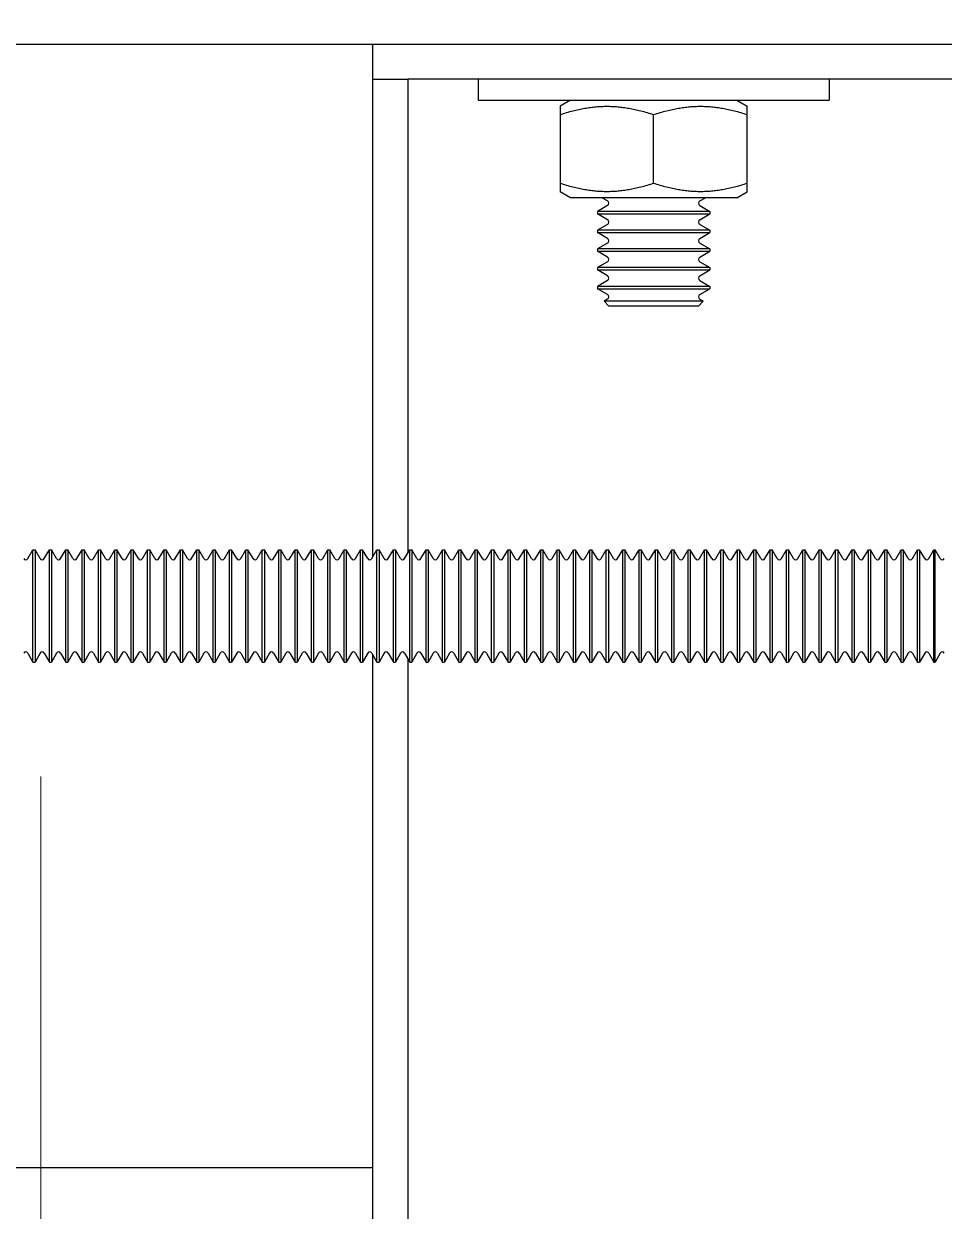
# Model space of a CAD drawing. Header units: millimetres. Extents: x -23083795 to 376618, y 113268 to 3804440.
# Drawn here: x 225096.1 to 225227.2, y 122186.1 to 122355.2 of the extents above; entities that cross this region are included whole.
import ezdxf

# ---------------------------------------------------------------- set-up
doc = ezdxf.new("R2010")
doc.units = ezdxf.units.MM
doc.header["$LTSCALE"] = 6
doc.linetypes.add('CENTER', pattern=[50.8, 31.75, -6.35, 6.35, -6.35])
doc.layers.add('duong tam', color=30, linetype='CENTER', lineweight=5)
doc.layers.add('Duongcoban', color=4, linetype='Continuous', lineweight=30)

msp = doc.modelspace()

# ---------------------------------------------------------------- linework, layer by layer
at = {"color": 2, "lineweight": -3, "ltscale": 30, "extrusion": (0, 1, -2.22045e-16)}
for p, q in [((224825.78045, 122352.29449, -1.36858), (225625.78045, 122352.29449, -1.36858)), ((225160.78045, 122347.29449, -1.36858), (225160.78045, 122344.29449, -1.36858)), ((225210.78045, 122347.29449, -1.36858), (225210.78045, 122344.29449, -1.36858)), ((225160.78045, 122344.29449, -1.36858), (225210.78045, 122344.29449, -1.36858)), ((225173.91379, 122344.29449, -1.36858), (225172.44366, 122343.44571, -1.36858)), ((225197.64712, 122344.29449, -1.36858), (225199.11724, 122343.44571, -1.36858)), ((225172.44366, 122342.25451, -1.36858), (225172.44366, 122332.46779, -1.36858)), ((225185.78045, 122332.46779, -1.36858), (225185.78045, 122342.25451, -1.36858)), ((225199.11724, 122332.46779, -1.36858), (225199.11724, 122342.25451, -1.36858)), ((225173.91379, 122330.42782, -1.36858), (225172.44366, 122331.2766, -1.36858)), ((225197.64712, 122330.42782, -1.36858), (225173.91379, 122330.42782, -1.36858)), ((225179.22383, 122329.96115, -1.36858), (225178.41554, 122330.42782, -1.36858)), ((225192.33708, 122329.96115, -1.36858), (225193.14537, 122330.42782, -1.36858)), ((225197.64712, 122330.42782, -1.36858), (225199.11724, 122331.2766, -1.36858)), ((225179.22383, 122329.29449, -1.36858), (225177.78045, 122328.46115, -1.36858)), ((225192.33708, 122329.29449, -1.36858), (225193.78045, 122328.46115, -1.36858)), ((225193.78045, 122328.46115, -1.36858), (225177.78045, 122328.46115, -1.36858)), ((225177.78045, 122328.46115, -1.36858), (225177.78045, 122328.12782, -1.36858)), ((225177.78045, 122328.12782, -1.36858), (225193.78045, 122328.12782, -1.36858)), ((225179.22383, 122327.29449, -1.36858), (225177.78045, 122328.12782, -1.36858)), ((225192.33708, 122327.29449, -1.36858), (225193.78045, 122328.12782, -1.36858)), ((225193.78045, 122328.46115, -1.36858), (225193.78045, 122328.12782, -1.36858)), ((225179.22383, 122326.62782, -1.36858), (225177.78045, 122325.79449, -1.36858)), ((225193.78045, 122325.79449, -1.36858), (225177.78045, 122325.79449, -1.36858)), ((225177.78045, 122325.79449, -1.36858), (225177.78045, 122325.46115, -1.36858)), ((225177.78045, 122325.46115, -1.36858), (225193.78045, 122325.46115, -1.36858)), ((225179.22383, 122324.62782, -1.36858), (225177.78045, 122325.46115, -1.36858)), ((225192.33708, 122326.62782, -1.36858), (225193.78045, 122325.79449, -1.36858)), ((225192.33708, 122324.62782, -1.36858), (225193.78045, 122325.46115, -1.36858)), ((225193.78045, 122325.79449, -1.36858), (225193.78045, 122325.46115, -1.36858)), ((225179.22383, 122323.96115, -1.36858), (225177.78045, 122323.12782, -1.36858)), ((225192.33708, 122323.96115, -1.36858), (225193.78045, 122323.12782, -1.36858)), ((225193.78045, 122323.12782, -1.36858), (225177.78045, 122323.12782, -1.36858)), ((225177.78045, 122323.12782, -1.36858), (225177.78045, 122322.79449, -1.36858)), ((225177.78045, 122322.79449, -1.36858), (225193.78045, 122322.79449, -1.36858)), ((225179.22383, 122321.96115, -1.36858), (225177.78045, 122322.79449, -1.36858)), ((225192.33708, 122321.96115, -1.36858), (225193.78045, 122322.79449, -1.36858)), ((225193.78045, 122323.12782, -1.36858), (225193.78045, 122322.79449, -1.36858)), ((225179.22383, 122321.29449, -1.36858), (225177.78045, 122320.46115, -1.36858)), ((225193.78045, 122320.46115, -1.36858), (225177.78045, 122320.46115, -1.36858)), ((225177.78045, 122320.46115, -1.36858), (225177.78045, 122320.12782, -1.36858)), ((225192.33708, 122321.29449, -1.36858), (225193.78045, 122320.46115, -1.36858)), ((225193.78045, 122320.46115, -1.36858), (225193.78045, 122320.12782, -1.36858)), ((225177.78045, 122320.12782, -1.36858), (225193.78045, 122320.12782, -1.36858)), ((225179.22383, 122319.29449, -1.36858), (225177.78045, 122320.12782, -1.36858)), ((225179.22383, 122318.62782, -1.36858), (225177.78045, 122317.79449, -1.36858)), ((225192.33708, 122319.29449, -1.36858), (225193.78045, 122320.12782, -1.36858)), ((225192.33708, 122318.62782, -1.36858), (225193.78045, 122317.79449, -1.36858)), ((225193.78045, 122317.79449, -1.36858), (225177.78045, 122317.79449, -1.36858)), ((225177.78045, 122317.79449, -1.36858), (225177.78045, 122317.46115, -1.36858)), ((225177.78045, 122317.46115, -1.36858), (225193.78045, 122317.46115, -1.36858)), ((225179.22383, 122316.62782, -1.36858), (225177.78045, 122317.46115, -1.36858)), ((225192.33708, 122316.62782, -1.36858), (225193.78045, 122317.46115, -1.36858)), ((225193.78045, 122317.79449, -1.36858), (225193.78045, 122317.46115, -1.36858)), ((225179.22383, 122315.96115, -1.36858), (225178.71189, 122315.66558, -1.36858)), ((225192.84902, 122315.66558, -1.36858), (225178.71189, 122315.66558, -1.36858)), ((225179.41632, 122314.96115, -1.36858), (225178.71189, 122315.66558, -1.36858)), ((225192.14459, 122314.96115, -1.36858), (225192.84902, 122315.66558, -1.36858)), ((225192.33708, 122315.96115, -1.36858), (225192.84902, 122315.66558, -1.36858)), ((225192.14459, 122314.96115, -1.36858), (225179.41632, 122314.96115, -1.36858)), ((225096.63879, 122279.03153, -1.36858), (225097.36795, 122280.29449, -1.36858)), ((225097.36795, 122264.29449, -1.36858), (225097.36795, 122280.29449, -1.36858)), ((225097.36795, 122280.29449, -1.36858), (225097.65962, 122280.29449, -1.36858)), ((225097.65962, 122280.29449, -1.36858), (225097.65962, 122264.29449, -1.36858)), ((225098.38879, 122279.03153, -1.36858), (225097.65962, 122280.29449, -1.36858)), ((225098.97212, 122279.03153, -1.36858), (225099.70129, 122280.29449, -1.36858)), ((225099.70129, 122264.29449, -1.36858), (225099.70129, 122280.29449, -1.36858)), ((225099.70129, 122280.29449, -1.36858), (225099.99295, 122280.29449, -1.36858)), ((225099.83462, 122280.29449, -1.36858), (225100.12629, 122280.29449, -1.36858)), ((225099.99295, 122280.29449, -1.36858), (225099.99295, 122264.29449, -1.36858)), ((225100.72212, 122279.03153, -1.36858), (225099.99295, 122280.29449, -1.36858)), ((225101.30545, 122279.03153, -1.36858), (225102.03462, 122280.29449, -1.36858)), ((225102.03462, 122264.29449, -1.36858), (225102.03462, 122280.29449, -1.36858)), ((225102.03462, 122280.29449, -1.36858), (225102.32629, 122280.29449, -1.36858)), ((225102.32629, 122280.29449, -1.36858), (225102.32629, 122264.29449, -1.36858)), ((225103.05545, 122279.03153, -1.36858), (225102.32629, 122280.29449, -1.36858)), ((225103.63879, 122279.03153, -1.36858), (225104.36795, 122280.29449, -1.36858)), ((225104.36795, 122264.29449, -1.36858), (225104.36795, 122280.29449, -1.36858)), ((225104.36795, 122280.29449, -1.36858), (225104.65962, 122280.29449, -1.36858)), ((225104.65962, 122280.29449, -1.36858), (225104.65962, 122264.29449, -1.36858)), ((225105.38879, 122279.03153, -1.36858), (225104.65962, 122280.29449, -1.36858)), ((225105.97212, 122279.03153, -1.36858), (225106.70129, 122280.29449, -1.36858)), ((225106.70129, 122264.29449, -1.36858), (225106.70129, 122280.29449, -1.36858)), ((225106.70129, 122280.29449, -1.36858), (225106.99295, 122280.29449, -1.36858)), ((225106.99295, 122280.29449, -1.36858), (225106.99295, 122264.29449, -1.36858)), ((225107.72212, 122279.03153, -1.36858), (225106.99295, 122280.29449, -1.36858)), ((225108.30545, 122279.03153, -1.36858), (225109.03462, 122280.29449, -1.36858)), ((225109.03462, 122264.29449, -1.36858), (225109.03462, 122280.29449, -1.36858)), ((225109.03462, 122280.29449, -1.36858), (225109.32629, 122280.29449, -1.36858)), ((225109.32629, 122280.29449, -1.36858), (225109.32629, 122264.29449, -1.36858)), ((225110.05545, 122279.03153, -1.36858), (225109.32629, 122280.29449, -1.36858)), ((225110.63879, 122279.03153, -1.36858), (225111.36795, 122280.29449, -1.36858)), ((225111.36795, 122264.29449, -1.36858), (225111.36795, 122280.29449, -1.36858)), ((225111.36795, 122280.29449, -1.36858), (225111.65962, 122280.29449, -1.36858)), ((225111.65962, 122280.29449, -1.36858), (225111.65962, 122264.29449, -1.36858)), ((225112.38879, 122279.03153, -1.36858), (225111.65962, 122280.29449, -1.36858)), ((225112.97212, 122279.03153, -1.36858), (225113.70129, 122280.29449, -1.36858)), ((225113.70129, 122264.29449, -1.36858), (225113.70129, 122280.29449, -1.36858)), ((225113.70129, 122280.29449, -1.36858), (225113.99295, 122280.29449, -1.36858)), ((225113.99295, 122280.29449, -1.36858), (225113.99295, 122264.29449, -1.36858)), ((225114.72212, 122279.03153, -1.36858), (225113.99295, 122280.29449, -1.36858)), ((225115.30545, 122279.03153, -1.36858), (225116.03462, 122280.29449, -1.36858)), ((225116.03462, 122264.29449, -1.36858), (225116.03462, 122280.29449, -1.36858)), ((225116.03462, 122280.29449, -1.36858), (225116.32629, 122280.29449, -1.36858)), ((225116.32629, 122280.29449, -1.36858), (225116.32629, 122264.29449, -1.36858)), ((225117.05545, 122279.03153, -1.36858), (225116.32629, 122280.29449, -1.36858)), ((225117.63879, 122279.03153, -1.36858), (225118.36795, 122280.29449, -1.36858)), ((225118.36795, 122264.29449, -1.36858), (225118.36795, 122280.29449, -1.36858)), ((225118.36795, 122280.29449, -1.36858), (225118.65962, 122280.29449, -1.36858)), ((225118.65962, 122280.29449, -1.36858), (225118.65962, 122264.29449, -1.36858)), ((225119.38879, 122279.03153, -1.36858), (225118.65962, 122280.29449, -1.36858)), ((225119.97212, 122279.03153, -1.36858), (225120.70129, 122280.29449, -1.36858)), ((225120.70129, 122264.29449, -1.36858), (225120.70129, 122280.29449, -1.36858)), ((225120.70129, 122280.29449, -1.36858), (225120.99295, 122280.29449, -1.36858)), ((225120.99295, 122280.29449, -1.36858), (225120.99295, 122264.29449, -1.36858)), ((225121.72212, 122279.03153, -1.36858), (225120.99295, 122280.29449, -1.36858)), ((225122.30545, 122279.03153, -1.36858), (225123.03462, 122280.29449, -1.36858)), ((225123.03462, 122264.29449, -1.36858), (225123.03462, 122280.29449, -1.36858)), ((225123.03462, 122280.29449, -1.36858), (225123.32629, 122280.29449, -1.36858)), ((225123.32629, 122280.29449, -1.36858), (225123.32629, 122264.29449, -1.36858)), ((225124.05545, 122279.03153, -1.36858), (225123.32629, 122280.29449, -1.36858)), ((225124.63879, 122279.03153, -1.36858), (225125.36795, 122280.29449, -1.36858)), ((225125.36795, 122264.29449, -1.36858), (225125.36795, 122280.29449, -1.36858)), ((225125.36795, 122280.29449, -1.36858), (225125.65962, 122280.29449, -1.36858)), ((225125.65962, 122280.29449, -1.36858), (225125.65962, 122264.29449, -1.36858)), ((225126.38879, 122279.03153, -1.36858), (225125.65962, 122280.29449, -1.36858)), ((225126.97212, 122279.03153, -1.36858), (225127.70129, 122280.29449, -1.36858)), ((225127.70129, 122264.29449, -1.36858), (225127.70129, 122280.29449, -1.36858)), ((225127.70129, 122280.29449, -1.36858), (225127.99295, 122280.29449, -1.36858)), ((225127.99295, 122280.29449, -1.36858), (225127.99295, 122264.29449, -1.36858)), ((225128.72212, 122279.03153, -1.36858), (225127.99295, 122280.29449, -1.36858)), ((225129.30545, 122279.03153, -1.36858), (225130.03462, 122280.29449, -1.36858)), ((225130.03462, 122264.29449, -1.36858), (225130.03462, 122280.29449, -1.36858)), ((225130.03462, 122280.29449, -1.36858), (225130.32629, 122280.29449, -1.36858)), ((225130.32629, 122280.29449, -1.36858), (225130.32629, 122264.29449, -1.36858)), ((225131.05545, 122279.03153, -1.36858), (225130.32629, 122280.29449, -1.36858)), ((225131.63879, 122279.03153, -1.36858), (225132.36795, 122280.29449, -1.36858)), ((225132.36795, 122264.29449, -1.36858), (225132.36795, 122280.29449, -1.36858)), ((225132.36795, 122280.29449, -1.36858), (225132.65962, 122280.29449, -1.36858)), ((225132.65962, 122280.29449, -1.36858), (225132.65962, 122264.29449, -1.36858)), ((225133.38879, 122279.03153, -1.36858), (225132.65962, 122280.29449, -1.36858)), ((225133.97212, 122279.03153, -1.36858), (225134.70129, 122280.29449, -1.36858)), ((225134.70129, 122264.29449, -1.36858), (225134.70129, 122280.29449, -1.36858)), ((225134.70129, 122280.29449, -1.36858), (225134.99295, 122280.29449, -1.36858)), ((225134.99295, 122280.29449, -1.36858), (225134.99295, 122264.29449, -1.36858)), ((225135.72212, 122279.03153, -1.36858), (225134.99295, 122280.29449, -1.36858)), ((225136.30545, 122279.03153, -1.36858), (225137.03462, 122280.29449, -1.36858)), ((225137.03462, 122264.29449, -1.36858), (225137.03462, 122280.29449, -1.36858)), ((225137.03462, 122280.29449, -1.36858), (225137.32629, 122280.29449, -1.36858)), ((225137.32629, 122280.29449, -1.36858), (225137.32629, 122264.29449, -1.36858)), ((225138.05545, 122279.03153, -1.36858), (225137.32629, 122280.29449, -1.36858)), ((225138.63879, 122279.03153, -1.36858), (225139.36795, 122280.29449, -1.36858)), ((225139.36795, 122264.29449, -1.36858), (225139.36795, 122280.29449, -1.36858)), ((225139.36795, 122280.29449, -1.36858), (225139.65962, 122280.29449, -1.36858)), ((225139.65962, 122280.29449, -1.36858), (225139.65962, 122264.29449, -1.36858)), ((225140.38879, 122279.03153, -1.36858), (225139.65962, 122280.29449, -1.36858)), ((225140.97212, 122279.03153, -1.36858), (225141.70129, 122280.29449, -1.36858)), ((225141.70129, 122264.29449, -1.36858), (225141.70129, 122280.29449, -1.36858)), ((225141.70129, 122280.29449, -1.36858), (225141.99295, 122280.29449, -1.36858)), ((225141.99295, 122280.29449, -1.36858), (225141.99295, 122264.29449, -1.36858)), ((225142.72212, 122279.03153, -1.36858), (225141.99295, 122280.29449, -1.36858)), ((225143.30545, 122279.03153, -1.36858), (225144.03462, 122280.29449, -1.36858)), ((225144.03462, 122264.29449, -1.36858), (225144.03462, 122280.29449, -1.36858)), ((225144.03462, 122280.29449, -1.36858), (225144.32629, 122280.29449, -1.36858)), ((225144.32629, 122280.29449, -1.36858), (225144.32629, 122264.29449, -1.36858)), ((225145.05545, 122279.03153, -1.36858), (225144.32629, 122280.29449, -1.36858)), ((225145.63879, 122279.03153, -1.36858), (225146.36795, 122280.29449, -1.36858)), ((225146.36795, 122264.29449, -1.36858), (225146.36795, 122280.29449, -1.36858)), ((225146.36795, 122280.29449, -1.36858), (225146.65962, 122280.29449, -1.36858)), ((225146.65962, 122280.29449, -1.36858), (225146.65962, 122264.29449, -1.36858)), ((225147.38879, 122279.03153, -1.36858), (225146.65962, 122280.29449, -1.36858)), ((225147.97212, 122279.03153, -1.36858), (225148.70129, 122280.29449, -1.36858)), ((225148.70129, 122264.29449, -1.36858), (225148.70129, 122280.29449, -1.36858)), ((225148.70129, 122280.29449, -1.36858), (225148.99295, 122280.29449, -1.36858)), ((225148.99295, 122280.29449, -1.36858), (225148.99295, 122264.29449, -1.36858)), ((225149.72212, 122279.03153, -1.36858), (225148.99295, 122280.29449, -1.36858)), ((225150.30545, 122279.03153, -1.36858), (225151.03462, 122280.29449, -1.36858)), ((225151.03462, 122264.29449, -1.36858), (225151.03462, 122280.29449, -1.36858)), ((225151.03462, 122280.29449, -1.36858), (225151.32629, 122280.29449, -1.36858)), ((225151.32629, 122280.29449, -1.36858), (225151.32629, 122264.29449, -1.36858)), ((225152.05545, 122279.03153, -1.36858), (225151.32629, 122280.29449, -1.36858)), ((225152.63879, 122279.03153, -1.36858), (225153.36795, 122280.29449, -1.36858)), ((225153.36795, 122264.29449, -1.36858), (225153.36795, 122280.29449, -1.36858)), ((225153.36795, 122280.29449, -1.36858), (225153.65962, 122280.29449, -1.36858)), ((225153.65962, 122280.29449, -1.36858), (225153.65962, 122264.29449, -1.36858)), ((225154.38879, 122279.03153, -1.36858), (225153.65962, 122280.29449, -1.36858)), ((225154.97212, 122279.03153, -1.36858), (225155.70129, 122280.29449, -1.36858)), ((225155.70129, 122264.29449, -1.36858), (225155.70129, 122280.29449, -1.36858)), ((225155.70129, 122280.29449, -1.36858), (225155.99295, 122280.29449, -1.36858)), ((225155.99295, 122280.29449, -1.36858), (225155.99295, 122264.29449, -1.36858)), ((225156.72212, 122279.03153, -1.36858), (225155.99295, 122280.29449, -1.36858)), ((225157.30545, 122279.03153, -1.36858), (225158.03462, 122280.29449, -1.36858)), ((225158.03462, 122264.29449, -1.36858), (225158.03462, 122280.29449, -1.36858)), ((225158.03462, 122280.29449, -1.36858), (225158.32629, 122280.29449, -1.36858)), ((225158.32629, 122280.29449, -1.36858), (225158.32629, 122264.29449, -1.36858)), ((225159.05545, 122279.03153, -1.36858), (225158.32629, 122280.29449, -1.36858)), ((225159.63879, 122279.03153, -1.36858), (225160.36795, 122280.29449, -1.36858)), ((225160.36795, 122264.29449, -1.36858), (225160.36795, 122280.29449, -1.36858)), ((225160.36795, 122280.29449, -1.36858), (225160.65962, 122280.29449, -1.36858)), ((225160.65962, 122280.29449, -1.36858), (225160.65962, 122264.29449, -1.36858)), ((225161.38879, 122279.03153, -1.36858), (225160.65962, 122280.29449, -1.36858)), ((225161.97212, 122279.03153, -1.36858), (225162.70129, 122280.29449, -1.36858)), ((225162.70129, 122264.29449, -1.36858), (225162.70129, 122280.29449, -1.36858)), ((225162.70129, 122280.29449, -1.36858), (225162.99295, 122280.29449, -1.36858)), ((225162.99295, 122280.29449, -1.36858), (225162.99295, 122264.29449, -1.36858)), ((225163.72212, 122279.03153, -1.36858), (225162.99295, 122280.29449, -1.36858)), ((225164.30545, 122279.03153, -1.36858), (225165.03462, 122280.29449, -1.36858)), ((225165.03462, 122264.29449, -1.36858), (225165.03462, 122280.29449, -1.36858)), ((225165.03462, 122280.29449, -1.36858), (225165.32629, 122280.29449, -1.36858)), ((225165.32629, 122280.29449, -1.36858), (225165.32629, 122264.29449, -1.36858)), ((225166.05545, 122279.03153, -1.36858), (225165.32629, 122280.29449, -1.36858)), ((225166.63879, 122279.03153, -1.36858), (225167.36795, 122280.29449, -1.36858)), ((225167.36795, 122264.29449, -1.36858), (225167.36795, 122280.29449, -1.36858)), ((225167.36795, 122280.29449, -1.36858), (225167.65962, 122280.29449, -1.36858)), ((225167.65962, 122280.29449, -1.36858), (225167.65962, 122264.29449, -1.36858)), ((225168.38879, 122279.03153, -1.36858), (225167.65962, 122280.29449, -1.36858)), ((225168.97212, 122279.03153, -1.36858), (225169.70129, 122280.29449, -1.36858)), ((225169.70129, 122264.29449, -1.36858), (225169.70129, 122280.29449, -1.36858)), ((225169.70129, 122280.29449, -1.36858), (225169.99295, 122280.29449, -1.36858)), ((225169.99295, 122280.29449, -1.36858), (225169.99295, 122264.29449, -1.36858)), ((225170.72212, 122279.03153, -1.36858), (225169.99295, 122280.29449, -1.36858)), ((225171.30545, 122279.03153, -1.36858), (225172.03462, 122280.29449, -1.36858)), ((225172.03462, 122264.29449, -1.36858), (225172.03462, 122280.29449, -1.36858)), ((225172.03462, 122280.29449, -1.36858), (225172.32629, 122280.29449, -1.36858)), ((225172.32629, 122280.29449, -1.36858), (225172.32629, 122264.29449, -1.36858)), ((225173.05545, 122279.03153, -1.36858), (225172.32629, 122280.29449, -1.36858)), ((225173.63879, 122279.03153, -1.36858), (225174.36795, 122280.29449, -1.36858)), ((225174.36795, 122264.29449, -1.36858), (225174.36795, 122280.29449, -1.36858)), ((225174.36795, 122280.29449, -1.36858), (225174.65962, 122280.29449, -1.36858)), ((225174.65962, 122280.29449, -1.36858), (225174.65962, 122264.29449, -1.36858)), ((225175.38879, 122279.03153, -1.36858), (225174.65962, 122280.29449, -1.36858)), ((225175.97212, 122279.03153, -1.36858), (225176.70129, 122280.29449, -1.36858)), ((225176.70129, 122264.29449, -1.36858), (225176.70129, 122280.29449, -1.36858)), ((225176.70129, 122280.29449, -1.36858), (225176.99295, 122280.29449, -1.36858)), ((225176.99295, 122280.29449, -1.36858), (225176.99295, 122264.29449, -1.36858)), ((225177.72212, 122279.03153, -1.36858), (225176.99295, 122280.29449, -1.36858)), ((225178.30545, 122279.03153, -1.36858), (225179.03462, 122280.29449, -1.36858)), ((225179.03462, 122264.29449, -1.36858), (225179.03462, 122280.29449, -1.36858)), ((225179.03462, 122280.29449, -1.36858), (225179.32629, 122280.29449, -1.36858)), ((225179.32629, 122280.29449, -1.36858), (225179.32629, 122264.29449, -1.36858)), ((225180.05545, 122279.03153, -1.36858), (225179.32629, 122280.29449, -1.36858)), ((225180.63879, 122279.03153, -1.36858), (225181.36795, 122280.29449, -1.36858)), ((225181.36795, 122264.29449, -1.36858), (225181.36795, 122280.29449, -1.36858)), ((225181.36795, 122280.29449, -1.36858), (225181.65962, 122280.29449, -1.36858)), ((225181.65962, 122280.29449, -1.36858), (225181.65962, 122264.29449, -1.36858)), ((225182.38879, 122279.03153, -1.36858), (225181.65962, 122280.29449, -1.36858)), ((225182.97212, 122279.03153, -1.36858), (225183.70129, 122280.29449, -1.36858)), ((225183.70129, 122264.29449, -1.36858), (225183.70129, 122280.29449, -1.36858)), ((225183.70129, 122280.29449, -1.36858), (225183.99295, 122280.29449, -1.36858)), ((225183.99295, 122280.29449, -1.36858), (225183.99295, 122264.29449, -1.36858)), ((225184.72212, 122279.03153, -1.36858), (225183.99295, 122280.29449, -1.36858)), ((225185.30545, 122279.03153, -1.36858), (225186.03462, 122280.29449, -1.36858)), ((225186.03462, 122264.29449, -1.36858), (225186.03462, 122280.29449, -1.36858)), ((225186.03462, 122280.29449, -1.36858), (225186.32629, 122280.29449, -1.36858)), ((225186.32629, 122280.29449, -1.36858), (225186.32629, 122264.29449, -1.36858)), ((225187.05545, 122279.03153, -1.36858), (225186.32629, 122280.29449, -1.36858)), ((225187.63879, 122279.03153, -1.36858), (225188.36795, 122280.29449, -1.36858)), ((225188.36795, 122264.29449, -1.36858), (225188.36795, 122280.29449, -1.36858)), ((225188.36795, 122280.29449, -1.36858), (225188.65962, 122280.29449, -1.36858)), ((225188.65962, 122280.29449, -1.36858), (225188.65962, 122264.29449, -1.36858)), ((225189.38879, 122279.03153, -1.36858), (225188.65962, 122280.29449, -1.36858)), ((225189.97212, 122279.03153, -1.36858), (225190.70129, 122280.29449, -1.36858)), ((225190.70129, 122264.29449, -1.36858), (225190.70129, 122280.29449, -1.36858)), ((225190.70129, 122280.29449, -1.36858), (225190.99295, 122280.29449, -1.36858)), ((225190.99295, 122280.29449, -1.36858), (225190.99295, 122264.29449, -1.36858)), ((225191.72212, 122279.03153, -1.36858), (225190.99295, 122280.29449, -1.36858)), ((225192.30545, 122279.03153, -1.36858), (225193.03462, 122280.29449, -1.36858)), ((225193.03462, 122264.29449, -1.36858), (225193.03462, 122280.29449, -1.36858)), ((225193.03462, 122280.29449, -1.36858), (225193.32629, 122280.29449, -1.36858)), ((225193.32629, 122280.29449, -1.36858), (225193.32629, 122264.29449, -1.36858)), ((225194.05545, 122279.03153, -1.36858), (225193.32629, 122280.29449, -1.36858)), ((225194.63879, 122279.03153, -1.36858), (225195.36795, 122280.29449, -1.36858)), ((225195.36795, 122264.29449, -1.36858), (225195.36795, 122280.29449, -1.36858)), ((225195.36795, 122280.29449, -1.36858), (225195.65962, 122280.29449, -1.36858)), ((225195.65962, 122280.29449, -1.36858), (225195.65962, 122264.29449, -1.36858)), ((225196.38879, 122279.03153, -1.36858), (225195.65962, 122280.29449, -1.36858)), ((225196.97212, 122279.03153, -1.36858), (225197.70129, 122280.29449, -1.36858)), ((225197.70129, 122264.29449, -1.36858), (225197.70129, 122280.29449, -1.36858)), ((225197.70129, 122280.29449, -1.36858), (225197.99295, 122280.29449, -1.36858)), ((225197.99295, 122280.29449, -1.36858), (225197.99295, 122264.29449, -1.36858)), ((225198.72212, 122279.03153, -1.36858), (225197.99295, 122280.29449, -1.36858)), ((225199.30545, 122279.03153, -1.36858), (225200.03462, 122280.29449, -1.36858)), ((225200.03462, 122264.29449, -1.36858), (225200.03462, 122280.29449, -1.36858)), ((225200.03462, 122280.29449, -1.36858), (225200.32629, 122280.29449, -1.36858)), ((225200.32629, 122280.29449, -1.36858), (225200.32629, 122264.29449, -1.36858)), ((225201.05545, 122279.03153, -1.36858), (225200.32629, 122280.29449, -1.36858)), ((225201.63879, 122279.03153, -1.36858), (225202.36795, 122280.29449, -1.36858)), ((225202.36795, 122264.29449, -1.36858), (225202.36795, 122280.29449, -1.36858)), ((225202.36795, 122280.29449, -1.36858), (225202.65962, 122280.29449, -1.36858)), ((225202.65962, 122280.29449, -1.36858), (225202.65962, 122264.29449, -1.36858)), ((225203.38879, 122279.03153, -1.36858), (225202.65962, 122280.29449, -1.36858)), ((225203.97212, 122279.03153, -1.36858), (225204.70129, 122280.29449, -1.36858)), ((225204.70129, 122264.29449, -1.36858), (225204.70129, 122280.29449, -1.36858)), ((225204.70129, 122280.29449, -1.36858), (225204.99295, 122280.29449, -1.36858)), ((225204.99295, 122280.29449, -1.36858), (225204.99295, 122264.29449, -1.36858)), ((225205.72212, 122279.03153, -1.36858), (225204.99295, 122280.29449, -1.36858)), ((225206.30545, 122279.03153, -1.36858), (225207.03462, 122280.29449, -1.36858)), ((225207.03462, 122264.29449, -1.36858), (225207.03462, 122280.29449, -1.36858)), ((225207.03462, 122280.29449, -1.36858), (225207.32629, 122280.29449, -1.36858)), ((225207.32629, 122280.29449, -1.36858), (225207.32629, 122264.29449, -1.36858)), ((225208.05545, 122279.03153, -1.36858), (225207.32629, 122280.29449, -1.36858)), ((225208.63879, 122279.03153, -1.36858), (225209.36795, 122280.29449, -1.36858)), ((225209.36795, 122264.29449, -1.36858), (225209.36795, 122280.29449, -1.36858)), ((225209.36795, 122280.29449, -1.36858), (225209.65962, 122280.29449, -1.36858)), ((225209.65962, 122280.29449, -1.36858), (225209.65962, 122264.29449, -1.36858)), ((225210.38879, 122279.03153, -1.36858), (225209.65962, 122280.29449, -1.36858)), ((225210.97212, 122279.03153, -1.36858), (225211.70129, 122280.29449, -1.36858)), ((225211.70129, 122264.29449, -1.36858), (225211.70129, 122280.29449, -1.36858)), ((225211.70129, 122280.29449, -1.36858), (225211.99295, 122280.29449, -1.36858)), ((225211.99295, 122280.29449, -1.36858), (225211.99295, 122264.29449, -1.36858)), ((225212.72212, 122279.03153, -1.36858), (225211.99295, 122280.29449, -1.36858)), ((225213.30545, 122279.03153, -1.36858), (225214.03462, 122280.29449, -1.36858)), ((225214.03462, 122264.29449, -1.36858), (225214.03462, 122280.29449, -1.36858)), ((225214.03462, 122280.29449, -1.36858), (225214.32629, 122280.29449, -1.36858)), ((225214.32629, 122280.29449, -1.36858), (225214.32629, 122264.29449, -1.36858)), ((225215.05545, 122279.03153, -1.36858), (225214.32629, 122280.29449, -1.36858)), ((225215.63879, 122279.03153, -1.36858), (225216.36795, 122280.29449, -1.36858)), ((225216.36795, 122264.29449, -1.36858), (225216.36795, 122280.29449, -1.36858)), ((225216.36795, 122280.29449, -1.36858), (225216.65962, 122280.29449, -1.36858)), ((225216.65962, 122280.29449, -1.36858), (225216.65962, 122264.29449, -1.36858)), ((225217.38879, 122279.03153, -1.36858), (225216.65962, 122280.29449, -1.36858)), ((225217.97212, 122279.03153, -1.36858), (225218.70129, 122280.29449, -1.36858)), ((225218.70129, 122264.29449, -1.36858), (225218.70129, 122280.29449, -1.36858)), ((225218.70129, 122280.29449, -1.36858), (225218.99295, 122280.29449, -1.36858)), ((225218.99295, 122280.29449, -1.36858), (225218.99295, 122264.29449, -1.36858)), ((225219.72212, 122279.03153, -1.36858), (225218.99295, 122280.29449, -1.36858)), ((225220.30545, 122279.03153, -1.36858), (225221.03462, 122280.29449, -1.36858)), ((225221.03462, 122264.29449, -1.36858), (225221.03462, 122280.29449, -1.36858)), ((225221.03462, 122280.29449, -1.36858), (225221.32629, 122280.29449, -1.36858)), ((225221.32629, 122280.29449, -1.36858), (225221.32629, 122264.29449, -1.36858)), ((225222.05545, 122279.03153, -1.36858), (225221.32629, 122280.29449, -1.36858)), ((225222.63879, 122279.03153, -1.36858), (225223.36795, 122280.29449, -1.36858)), ((225223.36795, 122264.29449, -1.36858), (225223.36795, 122280.29449, -1.36858)), ((225223.36795, 122280.29449, -1.36858), (225223.65962, 122280.29449, -1.36858)), ((225223.65962, 122280.29449, -1.36858), (225223.65962, 122264.29449, -1.36858)), ((225224.38879, 122279.03153, -1.36858), (225223.65962, 122280.29449, -1.36858)), ((225224.97212, 122279.03153, -1.36858), (225225.70129, 122280.29449, -1.36858)), ((225225.70129, 122264.29449, -1.36858), (225225.70129, 122280.29449, -1.36858)), ((225225.70129, 122280.29449, -1.36858), (225225.85962, 122280.29449, -1.36858)), ((225225.85962, 122264.29449, -1.36858), (225225.85962, 122280.29449, -1.36858)), ((225226.58879, 122279.03153, -1.36858), (225225.85962, 122280.29449, -1.36858)), ((225096.63879, 122265.55744, -1.36858), (225097.36795, 122264.29449, -1.36858)), ((225098.38879, 122265.55744, -1.36858), (225097.65962, 122264.29449, -1.36858)), ((225098.97212, 122265.55744, -1.36858), (225099.70129, 122264.29449, -1.36858)), ((225100.72212, 122265.55744, -1.36858), (225099.99295, 122264.29449, -1.36858)), ((225101.30545, 122265.55744, -1.36858), (225102.03462, 122264.29449, -1.36858)), ((225103.05545, 122265.55744, -1.36858), (225102.32629, 122264.29449, -1.36858)), ((225103.63879, 122265.55744, -1.36858), (225104.36795, 122264.29449, -1.36858)), ((225105.38879, 122265.55744, -1.36858), (225104.65962, 122264.29449, -1.36858)), ((225105.97212, 122265.55744, -1.36858), (225106.70129, 122264.29449, -1.36858)), ((225107.72212, 122265.55744, -1.36858), (225106.99295, 122264.29449, -1.36858)), ((225108.30545, 122265.55744, -1.36858), (225109.03462, 122264.29449, -1.36858)), ((225110.05545, 122265.55744, -1.36858), (225109.32629, 122264.29449, -1.36858)), ((225110.63879, 122265.55744, -1.36858), (225111.36795, 122264.29449, -1.36858)), ((225112.38879, 122265.55744, -1.36858), (225111.65962, 122264.29449, -1.36858)), ((225112.97212, 122265.55744, -1.36858), (225113.70129, 122264.29449, -1.36858)), ((225114.72212, 122265.55744, -1.36858), (225113.99295, 122264.29449, -1.36858)), ((225115.30545, 122265.55744, -1.36858), (225116.03462, 122264.29449, -1.36858)), ((225117.05545, 122265.55744, -1.36858), (225116.32629, 122264.29449, -1.36858)), ((225117.63879, 122265.55744, -1.36858), (225118.36795, 122264.29449, -1.36858)), ((225119.38879, 122265.55744, -1.36858), (225118.65962, 122264.29449, -1.36858)), ((225119.97212, 122265.55744, -1.36858), (225120.70129, 122264.29449, -1.36858)), ((225121.72212, 122265.55744, -1.36858), (225120.99295, 122264.29449, -1.36858)), ((225122.30545, 122265.55744, -1.36858), (225123.03462, 122264.29449, -1.36858)), ((225124.05545, 122265.55744, -1.36858), (225123.32629, 122264.29449, -1.36858)), ((225124.63879, 122265.55744, -1.36858), (225125.36795, 122264.29449, -1.36858)), ((225126.38879, 122265.55744, -1.36858), (225125.65962, 122264.29449, -1.36858)), ((225126.97212, 122265.55744, -1.36858), (225127.70129, 122264.29449, -1.36858)), ((225128.72212, 122265.55744, -1.36858), (225127.99295, 122264.29449, -1.36858)), ((225129.30545, 122265.55744, -1.36858), (225130.03462, 122264.29449, -1.36858)), ((225131.05545, 122265.55744, -1.36858), (225130.32629, 122264.29449, -1.36858)), ((225131.63879, 122265.55744, -1.36858), (225132.36795, 122264.29449, -1.36858)), ((225133.38879, 122265.55744, -1.36858), (225132.65962, 122264.29449, -1.36858)), ((225133.97212, 122265.55744, -1.36858), (225134.70129, 122264.29449, -1.36858)), ((225135.72212, 122265.55744, -1.36858), (225134.99295, 122264.29449, -1.36858)), ((225136.30545, 122265.55744, -1.36858), (225137.03462, 122264.29449, -1.36858)), ((225138.05545, 122265.55744, -1.36858), (225137.32629, 122264.29449, -1.36858)), ((225138.63879, 122265.55744, -1.36858), (225139.36795, 122264.29449, -1.36858)), ((225140.38879, 122265.55744, -1.36858), (225139.65962, 122264.29449, -1.36858)), ((225140.97212, 122265.55744, -1.36858), (225141.70129, 122264.29449, -1.36858)), ((225142.72212, 122265.55744, -1.36858), (225141.99295, 122264.29449, -1.36858)), ((225143.30545, 122265.55744, -1.36858), (225144.03462, 122264.29449, -1.36858)), ((225145.05545, 122265.55744, -1.36858), (225144.32629, 122264.29449, -1.36858)), ((225145.63879, 122265.55744, -1.36858), (225146.36795, 122264.29449, -1.36858)), ((225147.38879, 122265.55744, -1.36858), (225146.65962, 122264.29449, -1.36858)), ((225147.97212, 122265.55744, -1.36858), (225148.70129, 122264.29449, -1.36858)), ((225149.72212, 122265.55744, -1.36858), (225148.99295, 122264.29449, -1.36858)), ((225150.30545, 122265.55744, -1.36858), (225151.03462, 122264.29449, -1.36858)), ((225152.05545, 122265.55744, -1.36858), (225151.32629, 122264.29449, -1.36858)), ((225152.63879, 122265.55744, -1.36858), (225153.36795, 122264.29449, -1.36858)), ((225154.38879, 122265.55744, -1.36858), (225153.65962, 122264.29449, -1.36858)), ((225154.97212, 122265.55744, -1.36858), (225155.70129, 122264.29449, -1.36858)), ((225156.72212, 122265.55744, -1.36858), (225155.99295, 122264.29449, -1.36858)), ((225157.30545, 122265.55744, -1.36858), (225158.03462, 122264.29449, -1.36858)), ((225159.05545, 122265.55744, -1.36858), (225158.32629, 122264.29449, -1.36858)), ((225159.63879, 122265.55744, -1.36858), (225160.36795, 122264.29449, -1.36858)), ((225161.38879, 122265.55744, -1.36858), (225160.65962, 122264.29449, -1.36858)), ((225161.97212, 122265.55744, -1.36858), (225162.70129, 122264.29449, -1.36858)), ((225163.72212, 122265.55744, -1.36858), (225162.99295, 122264.29449, -1.36858)), ((225164.30545, 122265.55744, -1.36858), (225165.03462, 122264.29449, -1.36858)), ((225166.05545, 122265.55744, -1.36858), (225165.32629, 122264.29449, -1.36858)), ((225166.63879, 122265.55744, -1.36858), (225167.36795, 122264.29449, -1.36858)), ((225168.38879, 122265.55744, -1.36858), (225167.65962, 122264.29449, -1.36858)), ((225168.97212, 122265.55744, -1.36858), (225169.70129, 122264.29449, -1.36858)), ((225170.72212, 122265.55744, -1.36858), (225169.99295, 122264.29449, -1.36858)), ((225171.30545, 122265.55744, -1.36858), (225172.03462, 122264.29449, -1.36858)), ((225173.05545, 122265.55744, -1.36858), (225172.32629, 122264.29449, -1.36858)), ((225173.63879, 122265.55744, -1.36858), (225174.36795, 122264.29449, -1.36858)), ((225175.38879, 122265.55744, -1.36858), (225174.65962, 122264.29449, -1.36858)), ((225175.97212, 122265.55744, -1.36858), (225176.70129, 122264.29449, -1.36858)), ((225177.72212, 122265.55744, -1.36858), (225176.99295, 122264.29449, -1.36858)), ((225178.30545, 122265.55744, -1.36858), (225179.03462, 122264.29449, -1.36858)), ((225180.05545, 122265.55744, -1.36858), (225179.32629, 122264.29449, -1.36858)), ((225180.63879, 122265.55744, -1.36858), (225181.36795, 122264.29449, -1.36858)), ((225182.38879, 122265.55744, -1.36858), (225181.65962, 122264.29449, -1.36858)), ((225182.97212, 122265.55744, -1.36858), (225183.70129, 122264.29449, -1.36858)), ((225184.72212, 122265.55744, -1.36858), (225183.99295, 122264.29449, -1.36858)), ((225185.30545, 122265.55744, -1.36858), (225186.03462, 122264.29449, -1.36858)), ((225187.05545, 122265.55744, -1.36858), (225186.32629, 122264.29449, -1.36858)), ((225187.63879, 122265.55744, -1.36858), (225188.36795, 122264.29449, -1.36858)), ((225189.38879, 122265.55744, -1.36858), (225188.65962, 122264.29449, -1.36858)), ((225189.97212, 122265.55744, -1.36858), (225190.70129, 122264.29449, -1.36858)), ((225191.72212, 122265.55744, -1.36858), (225190.99295, 122264.29449, -1.36858)), ((225192.30545, 122265.55744, -1.36858), (225193.03462, 122264.29449, -1.36858)), ((225194.05545, 122265.55744, -1.36858), (225193.32629, 122264.29449, -1.36858)), ((225194.63879, 122265.55744, -1.36858), (225195.36795, 122264.29449, -1.36858)), ((225196.38879, 122265.55744, -1.36858), (225195.65962, 122264.29449, -1.36858)), ((225196.97212, 122265.55744, -1.36858), (225197.70129, 122264.29449, -1.36858)), ((225198.72212, 122265.55744, -1.36858), (225197.99295, 122264.29449, -1.36858)), ((225199.30545, 122265.55744, -1.36858), (225200.03462, 122264.29449, -1.36858)), ((225201.05545, 122265.55744, -1.36858), (225200.32629, 122264.29449, -1.36858)), ((225201.63879, 122265.55744, -1.36858), (225202.36795, 122264.29449, -1.36858)), ((225203.38879, 122265.55744, -1.36858), (225202.65962, 122264.29449, -1.36858)), ((225203.97212, 122265.55744, -1.36858), (225204.70129, 122264.29449, -1.36858)), ((225205.72212, 122265.55744, -1.36858), (225204.99295, 122264.29449, -1.36858)), ((225206.30545, 122265.55744, -1.36858), (225207.03462, 122264.29449, -1.36858)), ((225208.05545, 122265.55744, -1.36858), (225207.32629, 122264.29449, -1.36858)), ((225208.63879, 122265.55744, -1.36858), (225209.36795, 122264.29449, -1.36858)), ((225210.38879, 122265.55744, -1.36858), (225209.65962, 122264.29449, -1.36858)), ((225210.97212, 122265.55744, -1.36858), (225211.70129, 122264.29449, -1.36858)), ((225212.72212, 122265.55744, -1.36858), (225211.99295, 122264.29449, -1.36858)), ((225213.30545, 122265.55744, -1.36858), (225214.03462, 122264.29449, -1.36858)), ((225215.05545, 122265.55744, -1.36858), (225214.32629, 122264.29449, -1.36858)), ((225215.63879, 122265.55744, -1.36858), (225216.36795, 122264.29449, -1.36858)), ((225217.38879, 122265.55744, -1.36858), (225216.65962, 122264.29449, -1.36858)), ((225217.97212, 122265.55744, -1.36858), (225218.70129, 122264.29449, -1.36858)), ((225219.72212, 122265.55744, -1.36858), (225218.99295, 122264.29449, -1.36858)), ((225220.30545, 122265.55744, -1.36858), (225221.03462, 122264.29449, -1.36858)), ((225222.05545, 122265.55744, -1.36858), (225221.32629, 122264.29449, -1.36858)), ((225222.63879, 122265.55744, -1.36858), (225223.36795, 122264.29449, -1.36858)), ((225224.38879, 122265.55744, -1.36858), (225223.65962, 122264.29449, -1.36858)), ((225224.97212, 122265.55744, -1.36858), (225225.70129, 122264.29449, -1.36858)), ((225226.58879, 122265.55744, -1.36858), (225225.85962, 122264.29449, -1.36858)), ((225097.36795, 122264.29449, -1.36858), (225097.65962, 122264.29449, -1.36858)), ((225099.70129, 122264.29449, -1.36858), (225099.99295, 122264.29449, -1.36858)), ((225102.03462, 122264.29449, -1.36858), (225102.32629, 122264.29449, -1.36858)), ((225104.36795, 122264.29449, -1.36858), (225104.65962, 122264.29449, -1.36858)), ((225106.70129, 122264.29449, -1.36858), (225106.99295, 122264.29449, -1.36858)), ((225109.03462, 122264.29449, -1.36858), (225109.32629, 122264.29449, -1.36858)), ((225111.36795, 122264.29449, -1.36858), (225111.65962, 122264.29449, -1.36858)), ((225113.70129, 122264.29449, -1.36858), (225113.99295, 122264.29449, -1.36858)), ((225116.03462, 122264.29449, -1.36858), (225116.32629, 122264.29449, -1.36858)), ((225118.36795, 122264.29449, -1.36858), (225118.65962, 122264.29449, -1.36858)), ((225120.70129, 122264.29449, -1.36858), (225120.99295, 122264.29449, -1.36858)), ((225123.03462, 122264.29449, -1.36858), (225123.32629, 122264.29449, -1.36858)), ((225125.36795, 122264.29449, -1.36858), (225125.65962, 122264.29449, -1.36858)), ((225127.70129, 122264.29449, -1.36858), (225127.99295, 122264.29449, -1.36858)), ((225130.03462, 122264.29449, -1.36858), (225130.32629, 122264.29449, -1.36858)), ((225132.36795, 122264.29449, -1.36858), (225132.65962, 122264.29449, -1.36858)), ((225134.70129, 122264.29449, -1.36858), (225134.99295, 122264.29449, -1.36858)), ((225137.03462, 122264.29449, -1.36858), (225137.32629, 122264.29449, -1.36858)), ((225139.36795, 122264.29449, -1.36858), (225139.65962, 122264.29449, -1.36858)), ((225141.70129, 122264.29449, -1.36858), (225141.99295, 122264.29449, -1.36858)), ((225144.03462, 122264.29449, -1.36858), (225144.32629, 122264.29449, -1.36858)), ((225146.36795, 122264.29449, -1.36858), (225146.65962, 122264.29449, -1.36858)), ((225148.70129, 122264.29449, -1.36858), (225148.99295, 122264.29449, -1.36858)), ((225151.03462, 122264.29449, -1.36858), (225151.32629, 122264.29449, -1.36858)), ((225153.36795, 122264.29449, -1.36858), (225153.65962, 122264.29449, -1.36858)), ((225155.70129, 122264.29449, -1.36858), (225155.99295, 122264.29449, -1.36858)), ((225158.03462, 122264.29449, -1.36858), (225158.32629, 122264.29449, -1.36858)), ((225160.36795, 122264.29449, -1.36858), (225160.65962, 122264.29449, -1.36858)), ((225162.70129, 122264.29449, -1.36858), (225162.99295, 122264.29449, -1.36858)), ((225165.03462, 122264.29449, -1.36858), (225165.32629, 122264.29449, -1.36858)), ((225167.36795, 122264.29449, -1.36858), (225167.65962, 122264.29449, -1.36858)), ((225169.70129, 122264.29449, -1.36858), (225169.99295, 122264.29449, -1.36858)), ((225172.03462, 122264.29449, -1.36858), (225172.32629, 122264.29449, -1.36858)), ((225174.36795, 122264.29449, -1.36858), (225174.65962, 122264.29449, -1.36858)), ((225176.70129, 122264.29449, -1.36858), (225176.99295, 122264.29449, -1.36858)), ((225179.03462, 122264.29449, -1.36858), (225179.32629, 122264.29449, -1.36858)), ((225181.36795, 122264.29449, -1.36858), (225181.65962, 122264.29449, -1.36858)), ((225183.70129, 122264.29449, -1.36858), (225183.99295, 122264.29449, -1.36858)), ((225186.03462, 122264.29449, -1.36858), (225186.32629, 122264.29449, -1.36858)), ((225188.36795, 122264.29449, -1.36858), (225188.65962, 122264.29449, -1.36858)), ((225190.70129, 122264.29449, -1.36858), (225190.99295, 122264.29449, -1.36858)), ((225193.03462, 122264.29449, -1.36858), (225193.32629, 122264.29449, -1.36858)), ((225195.36795, 122264.29449, -1.36858), (225195.65962, 122264.29449, -1.36858)), ((225197.70129, 122264.29449, -1.36858), (225197.99295, 122264.29449, -1.36858)), ((225200.03462, 122264.29449, -1.36858), (225200.32629, 122264.29449, -1.36858)), ((225202.36795, 122264.29449, -1.36858), (225202.65962, 122264.29449, -1.36858)), ((225204.70129, 122264.29449, -1.36858), (225204.99295, 122264.29449, -1.36858)), ((225207.03462, 122264.29449, -1.36858), (225207.32629, 122264.29449, -1.36858)), ((225209.36795, 122264.29449, -1.36858), (225209.65962, 122264.29449, -1.36858)), ((225211.70129, 122264.29449, -1.36858), (225211.99295, 122264.29449, -1.36858)), ((225214.03462, 122264.29449, -1.36858), (225214.32629, 122264.29449, -1.36858)), ((225216.36795, 122264.29449, -1.36858), (225216.65962, 122264.29449, -1.36858)), ((225218.70129, 122264.29449, -1.36858), (225218.99295, 122264.29449, -1.36858)), ((225221.03462, 122264.29449, -1.36858), (225221.32629, 122264.29449, -1.36858)), ((225223.36795, 122264.29449, -1.36858), (225223.65962, 122264.29449, -1.36858)), ((225225.70129, 122264.29449, -1.36858), (225225.85962, 122264.29449, -1.36858)), ((224965.77157, 122192.29449, -1.36858), (225145.78045, 122192.29449, -1.36858))]:
    msp.add_line(p, q, dxfattribs=at)
at = {"color": 3, "lineweight": -3, "ltscale": 30, "extrusion": (0, 1, -2.22045e-16)}
for p, q in [((225145.78045, 122347.29449, -1.36858), (225145.78045, 122352.29449, -1.36858)), ((225145.78045, 122279.27691, -1.36858), (225145.78045, 122347.29449, -1.36858)), ((225145.78045, 122347.29449, -1.36858), (225150.78045, 122347.29449, -1.36858)), ((225150.78045, 122347.29449, -1.36858), (225150.78045, 122279.85426, -1.36858)), ((225300.78045, 122347.29449, -1.36858), (225150.78045, 122347.29449, -1.36858)), ((225145.78045, 121298.14769, -1.36858), (225145.78045, 122265.31206, -1.36858)), ((225150.78045, 122264.73471, -1.36858), (225150.78045, 121298.14769, -1.36858))]:
    msp.add_line(p, q, dxfattribs=at)
at = {"color": 2, "lineweight": -3, "ltscale": 30}
for centre, radius, start, end in [((225179.03138, 122329.62782, -1.36858), 0.3849, 300, 60), ((225192.52953, 122329.62782, -1.36858), 0.3849, 120, 240), ((225179.03138, 122326.96115, -1.36858), 0.3849, 300, 60), ((225192.52953, 122326.96115, -1.36858), 0.3849, 120, 240), ((225179.03138, 122324.29449, -1.36858), 0.3849, 300, 60), ((225192.52953, 122324.29449, -1.36858), 0.3849, 120, 240), ((225179.03138, 122321.62782, -1.36858), 0.3849, 300, 60), ((225192.52953, 122321.62782, -1.36858), 0.3849, 120, 240), ((225179.03138, 122318.96115, -1.36858), 0.3849, 300, 60), ((225192.52953, 122318.96115, -1.36858), 0.3849, 120, 240), ((225179.03138, 122316.29449, -1.36858), 0.3849, 300, 60), ((225192.52953, 122316.29449, -1.36858), 0.3849, 120, 240), ((225096.34712, 122279.19993, -1.36858), 0.33679, 210, 330), ((225098.68045, 122279.19993, -1.36858), 0.33679, 210, 330), ((225101.01379, 122279.19993, -1.36858), 0.33679, 210, 330), ((225103.34712, 122279.19993, -1.36858), 0.33679, 210, 330), ((225105.68045, 122279.19993, -1.36858), 0.33679, 210, 330), ((225108.01379, 122279.19993, -1.36858), 0.33679, 210, 330), ((225110.34712, 122279.19993, -1.36858), 0.33679, 210, 330), ((225112.68045, 122279.19993, -1.36858), 0.33679, 210, 330), ((225115.01379, 122279.19993, -1.36858), 0.33679, 210, 330), ((225117.34712, 122279.19993, -1.36858), 0.33679, 210, 330), ((225119.68045, 122279.19993, -1.36858), 0.33679, 210, 330), ((225122.01379, 122279.19993, -1.36858), 0.33679, 210, 330), ((225124.34712, 122279.19993, -1.36858), 0.33679, 210, 330), ((225126.68045, 122279.19993, -1.36858), 0.33679, 210, 330), ((225129.01379, 122279.19993, -1.36858), 0.33679, 210, 330), ((225131.34712, 122279.19993, -1.36858), 0.33679, 210, 330), ((225133.68045, 122279.19993, -1.36858), 0.33679, 210, 330), ((225136.01379, 122279.19993, -1.36858), 0.33679, 210, 330), ((225138.34712, 122279.19993, -1.36858), 0.33679, 210, 330), ((225140.68045, 122279.19993, -1.36858), 0.33679, 210, 330), ((225143.01379, 122279.19993, -1.36858), 0.33679, 210, 330), ((225145.34712, 122279.19993, -1.36858), 0.33679, 210, 330), ((225147.68045, 122279.19993, -1.36858), 0.33679, 210, 330), ((225150.01379, 122279.19993, -1.36858), 0.33679, 210, 330), ((225152.34712, 122279.19993, -1.36858), 0.33679, 210, 330), ((225154.68045, 122279.19993, -1.36858), 0.33679, 210, 330), ((225157.01379, 122279.19993, -1.36858), 0.33679, 210, 330), ((225159.34712, 122279.19993, -1.36858), 0.33679, 210, 330), ((225161.68045, 122279.19993, -1.36858), 0.33679, 210, 330), ((225164.01379, 122279.19993, -1.36858), 0.33679, 210, 330), ((225166.34712, 122279.19993, -1.36858), 0.33679, 210, 330), ((225168.68045, 122279.19993, -1.36858), 0.33679, 210, 330), ((225171.01379, 122279.19993, -1.36858), 0.33679, 210, 330), ((225173.34712, 122279.19993, -1.36858), 0.33679, 210, 330), ((225175.68045, 122279.19993, -1.36858), 0.33679, 210, 330), ((225178.01379, 122279.19993, -1.36858), 0.33679, 210, 330), ((225180.34712, 122279.19993, -1.36858), 0.33679, 210, 330), ((225182.68045, 122279.19993, -1.36858), 0.33679, 210, 330), ((225185.01379, 122279.19993, -1.36858), 0.33679, 210, 330), ((225187.34712, 122279.19993, -1.36858), 0.33679, 210, 330), ((225189.68045, 122279.19993, -1.36858), 0.33679, 210, 330), ((225192.01379, 122279.19993, -1.36858), 0.33679, 210, 330), ((225194.34712, 122279.19993, -1.36858), 0.33679, 210, 330), ((225196.68045, 122279.19993, -1.36858), 0.33679, 210, 330), ((225199.01379, 122279.19993, -1.36858), 0.33679, 210, 330), ((225201.34712, 122279.19993, -1.36858), 0.33679, 210, 330), ((225203.68045, 122279.19993, -1.36858), 0.33679, 210, 330), ((225206.01379, 122279.19993, -1.36858), 0.33679, 210, 330), ((225208.34712, 122279.19993, -1.36858), 0.33679, 210, 330), ((225210.68045, 122279.19993, -1.36858), 0.33679, 210, 330), ((225213.01379, 122279.19993, -1.36858), 0.33679, 210, 330), ((225215.34712, 122279.19993, -1.36858), 0.33679, 210, 330), ((225217.68045, 122279.19993, -1.36858), 0.33679, 210, 330), ((225220.01379, 122279.19993, -1.36858), 0.33679, 210, 330), ((225222.34712, 122279.19993, -1.36858), 0.33679, 210, 330), ((225224.68045, 122279.19993, -1.36858), 0.33679, 210, 330), ((225226.88045, 122279.19993, -1.36858), 0.33679, 210, 330), ((225096.34712, 122265.38904, -1.36858), 0.33679, 30, 150), ((225098.68045, 122265.38904, -1.36858), 0.33679, 30, 150), ((225101.01379, 122265.38904, -1.36858), 0.33679, 30, 150), ((225103.34712, 122265.38904, -1.36858), 0.33679, 30, 150), ((225105.68045, 122265.38904, -1.36858), 0.33679, 30, 150), ((225108.01379, 122265.38904, -1.36858), 0.33679, 30, 150), ((225110.34712, 122265.38904, -1.36858), 0.33679, 30, 150), ((225112.68045, 122265.38904, -1.36858), 0.33679, 30, 150), ((225115.01379, 122265.38904, -1.36858), 0.33679, 30, 150), ((225117.34712, 122265.38904, -1.36858), 0.33679, 30, 150), ((225119.68045, 122265.38904, -1.36858), 0.33679, 30, 150), ((225122.01379, 122265.38904, -1.36858), 0.33679, 30, 150), ((225124.34712, 122265.38904, -1.36858), 0.33679, 30, 150), ((225126.68045, 122265.38904, -1.36858), 0.33679, 30, 150), ((225129.01379, 122265.38904, -1.36858), 0.33679, 30, 150), ((225131.34712, 122265.38904, -1.36858), 0.33679, 30, 150), ((225133.68045, 122265.38904, -1.36858), 0.33679, 30, 150), ((225136.01379, 122265.38904, -1.36858), 0.33679, 30, 150), ((225138.34712, 122265.38904, -1.36858), 0.33679, 30, 150), ((225140.68045, 122265.38904, -1.36858), 0.33679, 30, 150), ((225143.01379, 122265.38904, -1.36858), 0.33679, 30, 150), ((225145.34712, 122265.38904, -1.36858), 0.33679, 30, 150), ((225147.68045, 122265.38904, -1.36858), 0.33679, 30, 150), ((225150.01379, 122265.38904, -1.36858), 0.33679, 30, 150), ((225152.34712, 122265.38904, -1.36858), 0.33679, 30, 150), ((225154.68045, 122265.38904, -1.36858), 0.33679, 30, 150), ((225157.01379, 122265.38904, -1.36858), 0.33679, 30, 150), ((225159.34712, 122265.38904, -1.36858), 0.33679, 30, 150), ((225161.68045, 122265.38904, -1.36858), 0.33679, 30, 150), ((225164.01379, 122265.38904, -1.36858), 0.33679, 30, 150), ((225166.34712, 122265.38904, -1.36858), 0.33679, 30, 150), ((225168.68045, 122265.38904, -1.36858), 0.33679, 30, 150), ((225171.01379, 122265.38904, -1.36858), 0.33679, 30, 150), ((225173.34712, 122265.38904, -1.36858), 0.33679, 30, 150), ((225175.68045, 122265.38904, -1.36858), 0.33679, 30, 150), ((225178.01379, 122265.38904, -1.36858), 0.33679, 30, 150), ((225180.34712, 122265.38904, -1.36858), 0.33679, 30, 150), ((225182.68045, 122265.38904, -1.36858), 0.33679, 30, 150), ((225185.01379, 122265.38904, -1.36858), 0.33679, 30, 150), ((225187.34712, 122265.38904, -1.36858), 0.33679, 30, 150), ((225189.68045, 122265.38904, -1.36858), 0.33679, 30, 150), ((225192.01379, 122265.38904, -1.36858), 0.33679, 30, 150), ((225194.34712, 122265.38904, -1.36858), 0.33679, 30, 150), ((225196.68045, 122265.38904, -1.36858), 0.33679, 30, 150), ((225199.01379, 122265.38904, -1.36858), 0.33679, 30, 150), ((225201.34712, 122265.38904, -1.36858), 0.33679, 30, 150), ((225203.68045, 122265.38904, -1.36858), 0.33679, 30, 150), ((225206.01379, 122265.38904, -1.36858), 0.33679, 30, 150), ((225208.34712, 122265.38904, -1.36858), 0.33679, 30, 150), ((225210.68045, 122265.38904, -1.36858), 0.33679, 30, 150), ((225213.01379, 122265.38904, -1.36858), 0.33679, 30, 150), ((225215.34712, 122265.38904, -1.36858), 0.33679, 30, 150), ((225217.68045, 122265.38904, -1.36858), 0.33679, 30, 150), ((225220.01379, 122265.38904, -1.36858), 0.33679, 30, 150), ((225222.34712, 122265.38904, -1.36858), 0.33679, 30, 150), ((225224.68045, 122265.38904, -1.36858), 0.33679, 30, 150), ((225226.88045, 122265.38904, -1.36858), 0.33679, 30, 150)]:
    msp.add_arc(centre, radius, start, end, dxfattribs=at)
for points, weights in [([(225172.44366, 122343.44571, -1.36858), (225172.44366, 122343.44571, -1.36858), (225172.44366, 122342.25451, -1.36858)], [1.07735026919, 1.07735026919, 1]), ([(225172.44366, 122342.25451, -1.36858), (225179.11206, 122344.47731, -1.36858), (225185.78045, 122342.25451, -1.36858)], [1, 1.15470053838, 1]), ([(225185.78045, 122342.25451, -1.36858), (225192.44885, 122344.47731, -1.36858), (225199.11724, 122342.25451, -1.36858)], [1, 1.15470053838, 1]), ([(225199.11724, 122342.25451, -1.36858), (225199.11724, 122343.44571, -1.36858), (225199.11724, 122343.44571, -1.36858)], [1, 1.07735026919, 1.07735026919]), ([(225172.44366, 122332.46779, -1.36858), (225172.44366, 122331.2766, -1.36858), (225172.44366, 122331.2766, -1.36858)], [1, 1.07735026919, 1.07735026919]), ([(225185.78045, 122332.46779, -1.36858), (225179.11206, 122330.24499, -1.36858), (225172.44366, 122332.46779, -1.36858)], [1, 1.15470053838, 1]), ([(225199.11724, 122332.46779, -1.36858), (225192.44885, 122330.24499, -1.36858), (225185.78045, 122332.46779, -1.36858)], [1, 1.15470053838, 1]), ([(225199.11724, 122331.2766, -1.36858), (225199.11724, 122331.2766, -1.36858), (225199.11724, 122332.46779, -1.36858)], [1.07735026919, 1.07735026919, 1])]:
    msp.add_rational_spline(points, weights, degree=2, dxfattribs=at)
at = {"layer": 'duong tam', "ltscale": 6}
msp.add_line((225098.47157, 120647.78987, -1.36858), (225098.47157, 122464.53397, -1.36858), dxfattribs=at)
at = {"layer": 'Duongcoban'}
for points, weights in [([(225172.44366, 122343.44571), (225172.44366, 122343.44571), (225172.44366, 122342.25451)], [1.07735026919, 1.07735026919, 1]), ([(225172.44366, 122343.44571), (225172.44366, 122343.44571), (225172.44366, 122342.25451)], [1.07735026919, 1.07735026919, 1]), ([(225172.44366, 122343.44571), (225172.44366, 122343.44571), (225172.44366, 122342.25451)], [1.07735026919, 1.07735026919, 1]), ([(225172.44366, 122343.44571), (225172.44366, 122343.44571), (225172.44366, 122342.25451)], [1.07735026919, 1.07735026919, 1]), ([(225172.44366, 122343.44571), (225172.44366, 122343.44571), (225172.44366, 122342.25451)], [1.07735026919, 1.07735026919, 1]), ([(225172.44366, 122343.44571), (225172.44366, 122343.44571), (225172.44366, 122342.25451)], [1.07735026919, 1.07735026919, 1]), ([(225172.44366, 122343.44571), (225172.44366, 122343.44571), (225172.44366, 122342.25451)], [1.07735026919, 1.07735026919, 1]), ([(225172.44366, 122343.44571), (225172.44366, 122343.44571), (225172.44366, 122342.25451)], [1.07735026919, 1.07735026919, 1]), ([(225172.44366, 122343.44571), (225172.44366, 122343.44571), (225172.44366, 122342.25451)], [1.07735026919, 1.07735026919, 1]), ([(225199.11724, 122342.25451), (225199.11724, 122343.44571), (225199.11724, 122343.44571)], [1, 1.07735026919, 1.07735026919]), ([(225199.11724, 122342.25451), (225199.11724, 122343.44571), (225199.11724, 122343.44571)], [1, 1.07735026919, 1.07735026919]), ([(225199.11724, 122342.25451), (225199.11724, 122343.44571), (225199.11724, 122343.44571)], [1, 1.07735026919, 1.07735026919]), ([(225199.11724, 122342.25451), (225199.11724, 122343.44571), (225199.11724, 122343.44571)], [1, 1.07735026919, 1.07735026919]), ([(225199.11724, 122342.25451), (225199.11724, 122343.44571), (225199.11724, 122343.44571)], [1, 1.07735026919, 1.07735026919]), ([(225199.11724, 122342.25451), (225199.11724, 122343.44571), (225199.11724, 122343.44571)], [1, 1.07735026919, 1.07735026919]), ([(225199.11724, 122342.25451), (225199.11724, 122343.44571), (225199.11724, 122343.44571)], [1, 1.07735026919, 1.07735026919]), ([(225199.11724, 122342.25451), (225199.11724, 122343.44571), (225199.11724, 122343.44571)], [1, 1.07735026919, 1.07735026919]), ([(225199.11724, 122342.25451), (225199.11724, 122343.44571), (225199.11724, 122343.44571)], [1, 1.07735026919, 1.07735026919]), ([(225172.44366, 122332.46779), (225172.44366, 122331.2766), (225172.44366, 122331.2766)], [1, 1.07735026919, 1.07735026919]), ([(225172.44366, 122332.46779), (225172.44366, 122331.2766), (225172.44366, 122331.2766)], [1, 1.07735026919, 1.07735026919]), ([(225172.44366, 122332.46779), (225172.44366, 122331.2766), (225172.44366, 122331.2766)], [1, 1.07735026919, 1.07735026919]), ([(225172.44366, 122332.46779), (225172.44366, 122331.2766), (225172.44366, 122331.2766)], [1, 1.07735026919, 1.07735026919]), ([(225172.44366, 122332.46779), (225172.44366, 122331.2766), (225172.44366, 122331.2766)], [1, 1.07735026919, 1.07735026919]), ([(225172.44366, 122332.46779), (225172.44366, 122331.2766), (225172.44366, 122331.2766)], [1, 1.07735026919, 1.07735026919]), ([(225172.44366, 122332.46779), (225172.44366, 122331.2766), (225172.44366, 122331.2766)], [1, 1.07735026919, 1.07735026919]), ([(225172.44366, 122332.46779), (225172.44366, 122331.2766), (225172.44366, 122331.2766)], [1, 1.07735026919, 1.07735026919]), ([(225172.44366, 122332.46779), (225172.44366, 122331.2766), (225172.44366, 122331.2766)], [1, 1.07735026919, 1.07735026919])]:
    msp.add_rational_spline(points, weights, degree=2, dxfattribs=at)

doc.saveas('drawing.dxf')
